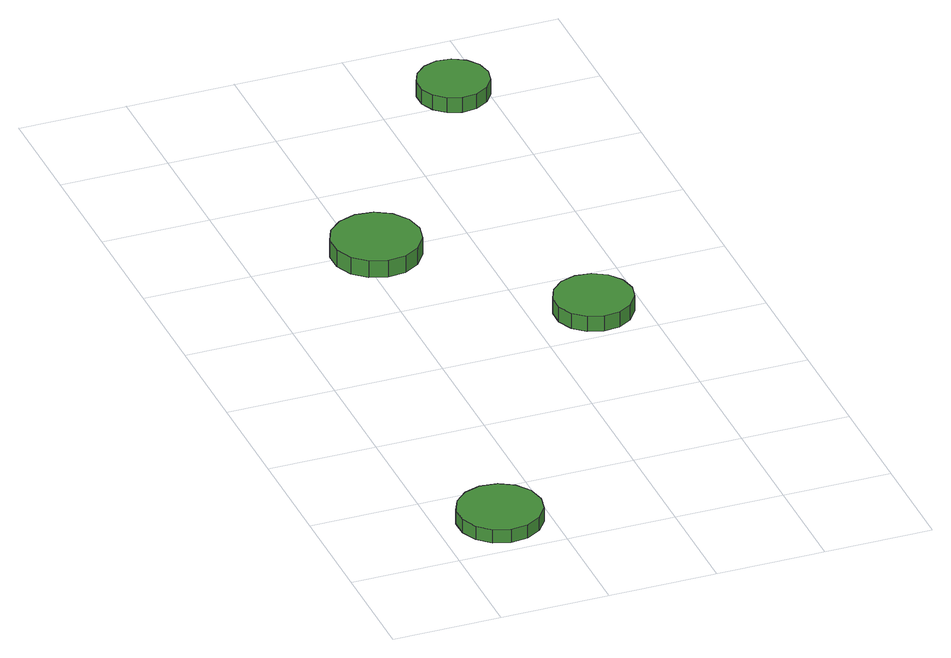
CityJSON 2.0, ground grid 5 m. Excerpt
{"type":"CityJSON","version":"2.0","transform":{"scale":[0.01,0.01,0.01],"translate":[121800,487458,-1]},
"CityObjects":{
"tree1":{"type":"SolitaryVegetationObject","attributes":{"function":"something"},"geometry":[{"type":"MultiSurface","lod":"1","boundaries":[[[0,1,2,3,4,5,6,7,8,9,10,11,12,13,14]],[[15,16,17,18,19,20,21,22,23,24,25,26,27,28,29]],[[0,29,28,1]],[[1,28,27,2]],[[2,27,26,3]],[[3,26,25,4]],[[4,25,24,5]],[[5,24,23,6]],[[6,23,22,7]],[[7,22,21,8]],[[8,21,20,9]],[[9,20,19,10]],[[10,19,18,11]],[[11,18,17,12]],[[12,17,16,13]],[[13,16,15,14]],[[14,15,29,0]]]}]},
"tree2":{"type":"SolitaryVegetationObject","attributes":{"function":"something"},"geometry":[{"type":"MultiSurface","lod":"1","boundaries":[[[30,31,32,33,34,35,36,37,38,39,40,41,42,43,44]],[[45,46,47,48,49,50,51,52,53,54,55,56,57,58,59]],[[30,59,58,31]],[[31,58,57,32]],[[32,57,56,33]],[[33,56,55,34]],[[34,55,54,35]],[[35,54,53,36]],[[36,53,52,37]],[[37,52,51,38]],[[38,51,50,39]],[[39,50,49,40]],[[40,49,48,41]],[[41,48,47,42]],[[42,47,46,43]],[[43,46,45,44]],[[44,45,59,30]]]}]},
"tree3":{"type":"SolitaryVegetationObject","attributes":{"function":"something"},"geometry":[{"type":"MultiSurface","lod":"1","boundaries":[[[60,61,62,63,64,65,66,67,68,69,70,71,72,73,74]],[[75,76,77,78,79,80,81,82,83,84,85,86,87,88,89]],[[60,89,88,61]],[[61,88,87,62]],[[62,87,86,63]],[[63,86,85,64]],[[64,85,84,65]],[[65,84,83,66]],[[66,83,82,67]],[[67,82,81,68]],[[68,81,80,69]],[[69,80,79,70]],[[70,79,78,71]],[[71,78,77,72]],[[72,77,76,73]],[[73,76,75,74]],[[74,75,89,60]]]}]},
"tree4":{"type":"SolitaryVegetationObject","attributes":{"function":"something"},"geometry":[{"type":"MultiSurface","lod":"1","boundaries":[[[90,91,92,93,94,95,96,97,98,99,100,101,102,103,104]],[[105,106,107,108,109,110,111,112,113,114,115,116,117,118,119]],[[90,119,118,91]],[[91,118,117,92]],[[92,117,116,93]],[[93,116,115,94]],[[94,115,114,95]],[[95,114,113,96]],[[96,113,112,97]],[[97,112,111,98]],[[98,111,110,99]],[[99,110,109,100]],[[100,109,108,101]],[[101,108,107,102]],[[102,107,106,103]],[[103,106,105,104]],[[104,105,119,90]]]}]}
},
"vertices":[
[476,249,137],[460,327,137],[413,392,137],[344,431,137],[264,440,137],[189,415,137],[130,362,137],[97,289,137],[97,209,137],[130,137,137],[189,83,137],[264,59,137],[344,67,137],[413,107,137],[460,171,137],[460,171,70],[413,107,70],[344,67,70],[264,59,70],[189,83,70],[130,137,70],[97,209,70],[97,289,70],[130,362,70],[189,415,70],[264,440,70],[344,431,70],[413,392,70],[460,327,70],[476,249,70],
[775,2484,156],[757,2566,156],[708,2635,156],[635,2677,156],[551,2686,156],[470,2659,156],[408,2603,156],[373,2526,156],[373,2442,156],[408,2364,156],[470,2308,156],[551,2282,156],[635,2291,156],[708,2333,156],[757,2401,156],[757,2401,72],[708,2333,72],[635,2291,72],[551,2282,72],[470,2308,72],[408,2364,72],[373,2442,72],[373,2526,72],[408,2603,72],[470,2659,72],[551,2686,72],[635,2677,72],[708,2635,72],[757,2566,72],[775,2484,72],
[1461,1711,148],[1445,1784,148],[1401,1844,148],[1337,1881,148],[1263,1889,148],[1192,1866,148],[1137,1816,148],[1107,1748,148],[1107,1674,148],[1137,1606,148],[1192,1556,148],[1263,1533,148],[1337,1541,148],[1401,1578,148],[1445,1638,148],[1445,1638,72],[1401,1578,72],[1337,1541,72],[1263,1533,72],[1192,1556,72],[1137,1606,72],[1107,1674,72],[1107,1748,72],[1137,1816,72],[1192,1866,72],[1263,1889,72],[1337,1881,72],[1401,1844,72],[1445,1784,72],[1461,1711,72],
[1518,3591,147],[1504,3657,147],[1464,3711,147],[1406,3745,147],[1339,3752,147],[1275,3731,147],[1225,3686,147],[1197,3625,147],[1197,3557,147],[1225,3496,147],[1275,3451,147],[1339,3430,147],[1406,3437,147],[1464,3471,147],[1504,3525,147],[1504,3525,72],[1464,3471,72],[1406,3437,72],[1339,3430,72],[1275,3451,72],[1225,3496,72],[1197,3557,72],[1197,3625,72],[1225,3686,72],[1275,3731,72],[1339,3752,72],[1406,3745,72],[1464,3711,72],[1504,3657,72],[1518,3591,72]
]}
